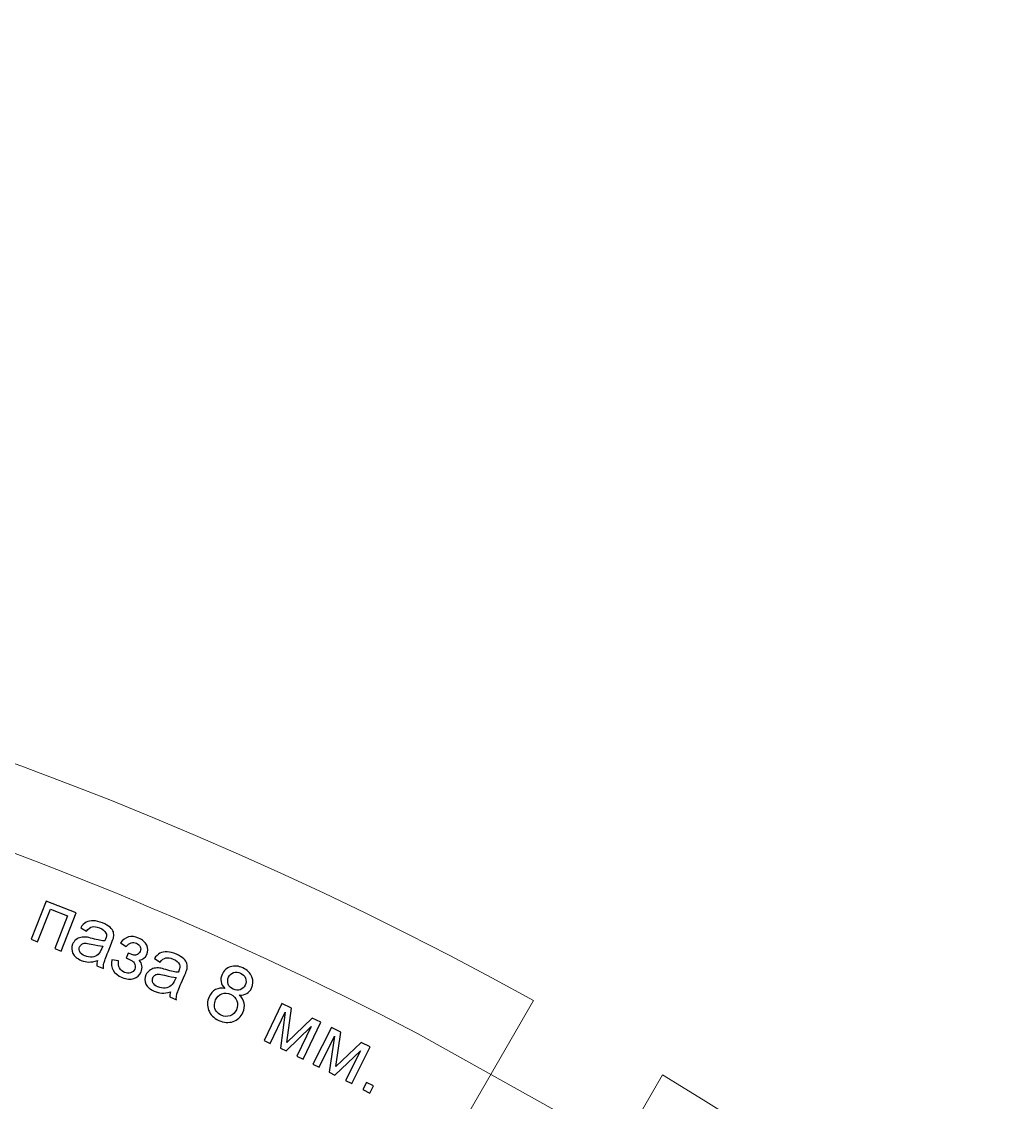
# Model space of a CAD drawing. Header units: millimetres. Extents: x -998 to 1016, y -1915 to 1914.
# Drawn here: x 332.8 to 436.8, y -306.4 to -190.5 of the extents above; entities that cross this region are included whole.
import ezdxf

# ---------------------------------------------------------------- set-up
doc = ezdxf.new("R2010")
doc.units = ezdxf.units.MM
doc.header["$MEASUREMENT"] = 0
doc.layers.add('layer 1', color=7, linetype='Continuous')

msp = doc.modelspace()

# ---------------------------------------------------------------- linework, layer by layer
at = {"layer": 'layer 1', "color": 2, "lineweight": 20}
msp.add_open_spline([(541.0289, -845.7791), (506.0139, -906.4269), (457.5044, -954.4159), (401.4943, -988.1859), (401.4943, -988.1859), (401.4943, -988.1859), (325.5827, -856.7031), (325.5827, -856.7031), (325.5827, -856.7031), (326.5393, -856.1508), (326.8671, -854.9277), (326.3148, -853.9711), (326.3148, -853.9711), (325.7625, -853.0144), (324.5393, -852.6867), (323.5827, -853.239), (323.5827, -853.239), (323.5827, -853.239), (323.5764, -853.2428), (323.5764, -853.2428), (323.5764, -853.2428), (323.5764, -853.2428), (309.7328, -861.2354), (309.7328, -861.2354), (309.7328, -861.2354), (309.7328, -861.2354), (309.7263, -861.239), (309.7263, -861.239), (309.7263, -861.239), (308.7697, -861.7913), (308.442, -863.0144), (308.9943, -863.9711), (308.9943, -863.9711), (309.5466, -864.9277), (310.7697, -865.2554), (311.7263, -864.7031), (311.7263, -864.7031), (311.7263, -864.7031), (387.6385, -996.1869), (387.6385, -996.1869), (387.6385, -996.1869), (269.0758, -1061.3496), (120.3368, -1064.7725), (-5.3812, -992.1892), (-5.3812, -992.1892), (-131.1347, -919.5854), (-202.5449, -789.009), (-205.3544, -653.7085), (-205.3544, -653.7085), (-205.3544, -653.7085), (-53.6041, -653.7085), (-53.6041, -653.7085), (-53.6041, -653.7085), (-53.6041, -654.8131), (-52.7087, -655.7085), (-51.6041, -655.7085), (-51.6041, -655.7085), (-50.4995, -655.7085), (-49.6041, -654.8131), (-49.6041, -653.7085), (-49.6041, -653.7085), (-49.6041, -653.7085), (-49.6042, -653.7011), (-49.6042, -653.7011), (-49.6042, -653.7011), (-49.6042, -653.7011), (-49.6042, -637.7159), (-49.6042, -637.7159), (-49.6042, -637.7159), (-49.6042, -637.7159), (-49.6041, -637.7085), (-49.6041, -637.7085), (-49.6041, -637.7085), (-49.6041, -636.6039), (-50.4995, -635.7085), (-51.6041, -635.7085), (-51.6041, -635.7085), (-52.7087, -635.7085), (-53.6041, -636.6039), (-53.6041, -637.7085), (-53.6041, -637.7085), (-53.6041, -637.7085), (-205.3504, -637.7085), (-205.3504, -637.7085), (-205.3504, -637.7085), (-204.0909, -572.3548), (-186.7861, -506.3915), (-151.7915, -445.779), (-151.7915, -445.779), (-42.6719, -256.7784), (197.391, -190.54), (387.64, -295.4566), (387.64, -295.4566), (387.64, -295.4566), (311.7265, -426.9426), (311.7265, -426.9426), (311.7265, -426.9426), (310.7699, -426.3903), (309.5467, -426.7181), (308.9944, -427.6747), (308.9944, -427.6747), (308.4421, -428.6314), (308.7699, -429.8544), (309.7265, -430.4067), (309.7265, -430.4067), (309.7265, -430.4067), (309.733, -430.4104), (309.733, -430.4104), (309.733, -430.4104), (309.733, -430.4104), (323.5766, -438.403), (323.5766, -438.403), (323.5766, -438.403), (323.5766, -438.403), (323.5829, -438.4067), (323.5829, -438.4067), (323.5829, -438.4067), (324.5396, -438.9591), (325.7626, -438.6313), (326.3149, -437.6747), (326.3149, -437.6747), (326.8672, -436.7181), (326.5395, -435.495), (325.5829, -434.9426), (325.5829, -434.9426), (325.5829, -434.9426), (401.4964, -303.4566), (401.4964, -303.4566), (401.4964, -303.4566), (587.4812, -415.7587), (650.1484, -656.7784), (541.0289, -845.7791)], degree=3, knots=[0, 0, 0, 0, 0.02941176, 0.02941176, 0.02941176, 0.02941176, 0.05882353, 0.05882353, 0.05882353, 0.05882353, 0.08823529, 0.08823529, 0.08823529, 0.08823529, 0.11764706, 0.11764706, 0.11764706, 0.11764706, 0.14705882, 0.14705882, 0.14705882, 0.14705882, 0.17647059, 0.17647059, 0.17647059, 0.17647059, 0.20588235, 0.20588235, 0.20588235, 0.20588235, 0.23529412, 0.23529412, 0.23529412, 0.23529412, 0.26470588, 0.26470588, 0.26470588, 0.26470588, 0.29411765, 0.29411765, 0.29411765, 0.29411765, 0.32352941, 0.32352941, 0.32352941, 0.32352941, 0.35294118, 0.35294118, 0.35294118, 0.35294118, 0.38235294, 0.38235294, 0.38235294, 0.38235294, 0.41176471, 0.41176471, 0.41176471, 0.41176471, 0.44117647, 0.44117647, 0.44117647, 0.44117647, 0.47058824, 0.47058824, 0.47058824, 0.47058824, 0.5, 0.5, 0.5, 0.5, 0.52941176, 0.52941176, 0.52941176, 0.52941176, 0.55882353, 0.55882353, 0.55882353, 0.55882353, 0.58823529, 0.58823529, 0.58823529, 0.58823529, 0.61764706, 0.61764706, 0.61764706, 0.61764706, 0.64705882, 0.64705882, 0.64705882, 0.64705882, 0.67647059, 0.67647059, 0.67647059, 0.67647059, 0.70588235, 0.70588235, 0.70588235, 0.70588235, 0.73529412, 0.73529412, 0.73529412, 0.73529412, 0.76470588, 0.76470588, 0.76470588, 0.76470588, 0.79411765, 0.79411765, 0.79411765, 0.79411765, 0.82352941, 0.82352941, 0.82352941, 0.82352941, 0.85294118, 0.85294118, 0.85294118, 0.85294118, 0.88235294, 0.88235294, 0.88235294, 0.88235294, 0.91176471, 0.91176471, 0.91176471, 0.91176471, 0.94117647, 0.94117647, 0.94117647, 0.94117647, 1, 1, 1, 1], dxfattribs=at)
at = {"layer": 'layer 1', "color": 250, "lineweight": 20}
msp.add_open_spline([(398.6881, -312.1391), (398.6881, -312.1391), (375.2033, -298.9976), (375.2033, -298.9976), (375.2033, -298.9976), (332.7998, -276.8805), (286.8235, -262.6925), (239.2336, -257.25), (239.2336, -257.25), (190.3815, -251.6633), (140.8007, -255.4058), (93.3137, -268.1412), (93.3137, -268.1412), (-7.1447, -295.0828), (-91.9851, -360.1912), (-143.9973, -450.279), (-143.9973, -450.279), (-170.3624, -495.9447), (-196.2282, -577.4173), (-192.2187, -635.9798), (-192.2187, -635.9798), (-191.8015, -642.074), (-191.8753, -650.2772), (-191.8737, -656.0236)], degree=3, knots=[0, 0, 0, 0, 0.14285714, 0.14285714, 0.14285714, 0.14285714, 0.28571429, 0.28571429, 0.28571429, 0.28571429, 0.42857143, 0.42857143, 0.42857143, 0.42857143, 0.57142857, 0.57142857, 0.57142857, 0.57142857, 0.71428571, 0.71428571, 0.71428571, 0.71428571, 1, 1, 1, 1], dxfattribs=at)
at = {"layer": 'layer 1', "color": 250}
for points, knots in [([(335.3974, -284.8222), (335.3974, -284.8222), (338.629, -286.0898), (338.629, -286.0898), (338.629, -286.0898), (338.629, -286.0898), (337.0245, -290.1805), (337.0245, -290.1805), (337.0245, -290.1805), (337.0245, -290.1805), (336.331, -289.9085), (336.331, -289.9085), (336.331, -289.9085), (336.331, -289.9085), (337.7098, -286.3931), (337.7098, -286.3931), (337.7098, -286.3931), (337.7098, -286.3931), (335.8654, -285.6697), (335.8654, -285.6697), (335.8654, -285.6697), (335.8654, -285.6697), (334.4866, -289.1851), (334.4866, -289.1851), (334.4866, -289.1851), (334.4866, -289.1851), (333.7929, -288.913), (333.7929, -288.913), (333.7929, -288.913), (333.7929, -288.913), (335.3974, -284.8222), (335.3974, -284.8222)], [0, 0, 0, 0, 0.11111111, 0.11111111, 0.11111111, 0.11111111, 0.22222222, 0.22222222, 0.22222222, 0.22222222, 0.33333333, 0.33333333, 0.33333333, 0.33333333, 0.44444444, 0.44444444, 0.44444444, 0.44444444, 0.55555556, 0.55555556, 0.55555556, 0.55555556, 0.66666667, 0.66666667, 0.66666667, 0.66666667, 0.77777778, 0.77777778, 0.77777778, 0.77777778, 1, 1, 1, 1]), ([(340.9164, -291.1843), (340.5715, -291.2986), (340.2623, -291.3514), (339.989, -291.3456), (339.989, -291.3456), (339.7157, -291.3398), (339.4441, -291.2813), (339.1721, -291.1709), (339.1721, -291.1709), (338.7249, -290.9894), (338.425, -290.7414), (338.2731, -290.4255), (338.2731, -290.4255), (338.1205, -290.1107), (338.1133, -289.7834), (338.2506, -289.4448), (338.2506, -289.4448), (338.3313, -289.246), (338.4508, -289.0828), (338.6079, -288.9547), (338.6079, -288.9547), (338.7662, -288.827), (338.9383, -288.7446), (339.1251, -288.7047), (339.1251, -288.7047), (339.3131, -288.6652), (339.5086, -288.6562), (339.7138, -288.68), (339.7138, -288.68), (339.8641, -288.6999), (340.0831, -288.7493), (340.3702, -288.8261), (340.3702, -288.8261), (340.9538, -288.9868), (341.3981, -289.0741), (341.698, -289.0893), (341.698, -289.0893), (341.7388, -288.9962), (341.7645, -288.9365), (341.7746, -288.9116), (341.7746, -288.9116), (341.8881, -288.6319), (341.9029, -288.4079), (341.8188, -288.2398), (341.8188, -288.2398), (341.7054, -288.0126), (341.4739, -287.8287), (341.1261, -287.6876), (341.1261, -287.6876), (340.8005, -287.5555), (340.5366, -287.5154), (340.3361, -287.5666), (340.3361, -287.5666), (340.1343, -287.6171), (339.9389, -287.7725), (339.7465, -288.0324), (339.7465, -288.0324), (339.7465, -288.0324), (339.1101, -287.6645), (339.1101, -287.6645), (339.1101, -287.6645), (339.2887, -287.4005), (339.4844, -287.2073), (339.6978, -287.0868), (339.6978, -287.0868), (339.9112, -286.9663), (340.1703, -286.913), (340.4763, -286.9245), (340.4763, -286.9245), (340.7805, -286.9368), (341.1101, -287.0141), (341.4605, -287.1563), (341.4605, -287.1563), (341.8083, -287.2974), (342.0756, -287.4531), (342.2605, -287.6241), (342.2605, -287.6241), (342.4441, -287.7945), (342.5636, -287.9618), (342.6152, -288.1274), (342.6152, -288.1274), (342.6667, -288.293), (342.675, -288.479), (342.6399, -288.6856), (342.6399, -288.6856), (342.6144, -288.8123), (342.5403, -289.0289), (342.4166, -289.3336), (342.4166, -289.3336), (342.4166, -289.3336), (342.0452, -290.2489), (342.0452, -290.2489), (342.0452, -290.2489), (341.7858, -290.8883), (341.6362, -291.2982), (341.5954, -291.4811), (341.5954, -291.4811), (341.5534, -291.6636), (341.5447, -291.8504), (341.5647, -292.0413), (341.5647, -292.0413), (341.5647, -292.0413), (340.8428, -291.7484), (340.8428, -291.7484), (340.8428, -291.7484), (340.8325, -291.5752), (340.857, -291.3871), (340.9164, -291.1843)], [0, 0, 0, 0, 0.03571429, 0.03571429, 0.03571429, 0.03571429, 0.07142857, 0.07142857, 0.07142857, 0.07142857, 0.10714286, 0.10714286, 0.10714286, 0.10714286, 0.14285714, 0.14285714, 0.14285714, 0.14285714, 0.17857143, 0.17857143, 0.17857143, 0.17857143, 0.21428571, 0.21428571, 0.21428571, 0.21428571, 0.25, 0.25, 0.25, 0.25, 0.28571429, 0.28571429, 0.28571429, 0.28571429, 0.32142857, 0.32142857, 0.32142857, 0.32142857, 0.35714286, 0.35714286, 0.35714286, 0.35714286, 0.39285714, 0.39285714, 0.39285714, 0.39285714, 0.42857143, 0.42857143, 0.42857143, 0.42857143, 0.46428571, 0.46428571, 0.46428571, 0.46428571, 0.5, 0.5, 0.5, 0.5, 0.53571429, 0.53571429, 0.53571429, 0.53571429, 0.57142857, 0.57142857, 0.57142857, 0.57142857, 0.60714286, 0.60714286, 0.60714286, 0.60714286, 0.64285714, 0.64285714, 0.64285714, 0.64285714, 0.67857143, 0.67857143, 0.67857143, 0.67857143, 0.71428571, 0.71428571, 0.71428571, 0.71428571, 0.75, 0.75, 0.75, 0.75, 0.78571429, 0.78571429, 0.78571429, 0.78571429, 0.82142857, 0.82142857, 0.82142857, 0.82142857, 0.85714286, 0.85714286, 0.85714286, 0.85714286, 0.89285714, 0.89285714, 0.89285714, 0.89285714, 0.92857143, 0.92857143, 0.92857143, 0.92857143, 1, 1, 1, 1]), ([(343.9806, -290.9224), (343.9806, -290.9224), (344.2065, -290.3836), (344.2065, -290.3836), (344.2065, -290.3836), (344.4965, -290.5022), (344.6992, -290.5734), (344.8115, -290.5976), (344.8115, -290.5976), (344.9256, -290.621), (345.051, -290.6031), (345.1872, -290.541), (345.1872, -290.541), (345.3235, -290.4787), (345.4233, -290.3721), (345.4871, -290.2199), (345.4871, -290.2199), (345.5641, -290.0365), (345.5652, -289.8625), (345.4873, -289.7013), (345.4873, -289.7013), (345.4101, -289.5388), (345.2743, -289.4176), (345.0778, -289.3352), (345.0778, -289.3352), (344.6913, -289.1731), (344.3257, -289.286), (343.9809, -289.6739), (343.9809, -289.6739), (343.9809, -289.6739), (343.3709, -289.2895), (343.3709, -289.2895), (343.3709, -289.2895), (343.8904, -288.6199), (344.5406, -288.4488), (345.3188, -288.7752), (345.3188, -288.7752), (345.7508, -288.9563), (346.04, -289.2153), (346.1871, -289.5541), (346.1871, -289.5541), (346.3343, -289.8928), (346.3388, -290.2252), (346.2018, -290.5518), (346.2018, -290.5518), (346.0637, -290.881), (345.7934, -291.0767), (345.3932, -291.1369), (345.3932, -291.1369), (345.5517, -291.3319), (345.6455, -291.535), (345.6774, -291.7472), (345.6774, -291.7472), (345.708, -291.9591), (345.6746, -292.1807), (345.5775, -292.4124), (345.5775, -292.4124), (345.4252, -292.7754), (345.1692, -293.0138), (344.81, -293.1294), (344.81, -293.1294), (344.4496, -293.2446), (344.0326, -293.2027), (343.5563, -293.003), (343.5563, -293.003), (342.6323, -292.6155), (342.2676, -291.982), (342.4633, -291.1032), (342.4633, -291.1032), (342.4633, -291.1032), (343.1702, -291.2344), (343.1702, -291.2344), (343.1702, -291.2344), (343.1207, -291.5167), (343.1551, -291.7667), (343.2752, -291.9839), (343.2752, -291.9839), (343.3953, -292.201), (343.5702, -292.357), (343.8017, -292.4541), (343.8017, -292.4541), (344.0334, -292.5513), (344.2533, -292.567), (344.462, -292.4999), (344.462, -292.4999), (344.6701, -292.4342), (344.8167, -292.2999), (344.9018, -292.0969), (344.9018, -292.0969), (344.9679, -291.9394), (344.9771, -291.7825), (344.9299, -291.625), (344.9299, -291.625), (344.8828, -291.4675), (344.8105, -291.3516), (344.7132, -291.2771), (344.7132, -291.2771), (344.6164, -291.2013), (344.4247, -291.1041), (344.1383, -290.984), (344.1383, -290.984), (344.1149, -290.9742), (344.0624, -290.9536), (343.9806, -290.9224)], [0, 0, 0, 0, 0.03703704, 0.03703704, 0.03703704, 0.03703704, 0.07407407, 0.07407407, 0.07407407, 0.07407407, 0.11111111, 0.11111111, 0.11111111, 0.11111111, 0.14814815, 0.14814815, 0.14814815, 0.14814815, 0.18518519, 0.18518519, 0.18518519, 0.18518519, 0.22222222, 0.22222222, 0.22222222, 0.22222222, 0.25925926, 0.25925926, 0.25925926, 0.25925926, 0.2962963, 0.2962963, 0.2962963, 0.2962963, 0.33333333, 0.33333333, 0.33333333, 0.33333333, 0.37037037, 0.37037037, 0.37037037, 0.37037037, 0.40740741, 0.40740741, 0.40740741, 0.40740741, 0.44444444, 0.44444444, 0.44444444, 0.44444444, 0.48148148, 0.48148148, 0.48148148, 0.48148148, 0.51851852, 0.51851852, 0.51851852, 0.51851852, 0.55555556, 0.55555556, 0.55555556, 0.55555556, 0.59259259, 0.59259259, 0.59259259, 0.59259259, 0.62962963, 0.62962963, 0.62962963, 0.62962963, 0.66666667, 0.66666667, 0.66666667, 0.66666667, 0.7037037, 0.7037037, 0.7037037, 0.7037037, 0.74074074, 0.74074074, 0.74074074, 0.74074074, 0.77777778, 0.77777778, 0.77777778, 0.77777778, 0.81481481, 0.81481481, 0.81481481, 0.81481481, 0.85185185, 0.85185185, 0.85185185, 0.85185185, 0.88888889, 0.88888889, 0.88888889, 0.88888889, 0.92592593, 0.92592593, 0.92592593, 0.92592593, 1, 1, 1, 1]), ([(341.4822, -289.6322), (341.1898, -289.6323), (340.7782, -289.5658), (340.2474, -289.4327), (340.2474, -289.4327), (339.946, -289.3575), (339.726, -289.3216), (339.5877, -289.3248), (339.5877, -289.3248), (339.4493, -289.3281), (339.3288, -289.366), (339.2255, -289.4367), (339.2255, -289.4367), (339.1216, -289.5088), (339.0449, -289.6041), (338.9961, -289.7244), (338.9961, -289.7244), (338.9224, -289.9061), (338.9296, -290.0872), (339.0201, -290.2656), (339.0201, -290.2656), (339.1107, -290.444), (339.2898, -290.5882), (339.5579, -290.697), (339.5579, -290.697), (339.8232, -290.8047), (340.0833, -290.8431), (340.3384, -290.8112), (340.3384, -290.8112), (340.5916, -290.7799), (340.8088, -290.6838), (340.9868, -290.523), (340.9868, -290.523), (341.1245, -290.3976), (341.2539, -290.1837), (341.3765, -289.8816), (341.3765, -289.8816), (341.3765, -289.8816), (341.4822, -289.6322), (341.4822, -289.6322)], [0, 0, 0, 0, 0.09090909, 0.09090909, 0.09090909, 0.09090909, 0.18181818, 0.18181818, 0.18181818, 0.18181818, 0.27272727, 0.27272727, 0.27272727, 0.27272727, 0.36363636, 0.36363636, 0.36363636, 0.36363636, 0.45454545, 0.45454545, 0.45454545, 0.45454545, 0.54545455, 0.54545455, 0.54545455, 0.54545455, 0.63636364, 0.63636364, 0.63636364, 0.63636364, 0.72727273, 0.72727273, 0.72727273, 0.72727273, 0.81818182, 0.81818182, 0.81818182, 0.81818182, 1, 1, 1, 1]), ([(348.7391, -294.529), (348.392, -294.6363), (348.0817, -294.6826), (347.8086, -294.6713), (347.8086, -294.6713), (347.5355, -294.6599), (347.2652, -294.5958), (346.9954, -294.4799), (346.9954, -294.4799), (346.552, -294.2893), (346.2573, -294.0351), (346.1119, -293.7162), (346.1119, -293.7162), (345.9658, -293.3984), (345.9653, -293.0709), (346.1096, -292.7352), (346.1096, -292.7352), (346.1943, -292.5382), (346.3171, -292.3774), (346.4768, -292.2525), (346.4768, -292.2525), (346.6377, -292.1282), (346.8114, -292.0492), (346.999, -292.0132), (346.999, -292.0132), (347.1878, -291.9776), (347.3835, -291.9726), (347.5881, -292.0006), (347.5881, -292.0006), (347.738, -292.0236), (347.9559, -292.0774), (348.2413, -292.1601), (348.2413, -292.1601), (348.8216, -292.3327), (349.2639, -292.4291), (349.5635, -292.4504), (349.5635, -292.4504), (349.6062, -292.3582), (349.6331, -292.299), (349.6437, -292.2744), (349.6437, -292.2744), (349.7629, -291.9971), (349.7823, -291.7734), (349.7017, -291.6036), (349.7017, -291.6036), (349.593, -291.3741), (349.3653, -291.1856), (349.0205, -291.0374), (349.0205, -291.0374), (348.6976, -290.8986), (348.4346, -290.8531), (348.2331, -290.9002), (348.2331, -290.9002), (348.0303, -290.9466), (347.8318, -291.0978), (347.6341, -291.3538), (347.6341, -291.3538), (347.6341, -291.3538), (347.0053, -290.9729), (347.0053, -290.9729), (347.0053, -290.9729), (347.1894, -290.7127), (347.389, -290.5235), (347.6048, -290.4074), (347.6048, -290.4074), (347.8206, -290.2913), (348.0807, -290.2433), (348.3865, -290.2611), (348.3865, -290.2611), (348.6903, -290.2796), (349.0182, -290.3636), (349.3657, -290.513), (349.3657, -290.513), (349.7105, -290.6612), (349.9745, -290.8223), (350.1559, -290.9971), (350.1559, -290.9971), (350.336, -291.1712), (350.452, -291.341), (350.5003, -291.5075), (350.5003, -291.5075), (350.5484, -291.6742), (350.5528, -291.8604), (350.5135, -292.0662), (350.5135, -292.0662), (350.4854, -292.1923), (350.4068, -292.4074), (350.277, -292.7095), (350.277, -292.7095), (350.277, -292.7095), (349.8869, -293.617), (349.8869, -293.617), (349.8869, -293.617), (349.6144, -294.2509), (349.4564, -294.6577), (349.4119, -294.8397), (349.4119, -294.8397), (349.3662, -295.0213), (349.3536, -295.2079), (349.3697, -295.3991), (349.3697, -295.3991), (349.3697, -295.3991), (348.654, -295.0914), (348.654, -295.0914), (348.654, -295.0914), (348.6472, -294.9181), (348.6756, -294.7305), (348.7391, -294.529)], [0, 0, 0, 0, 0.03571429, 0.03571429, 0.03571429, 0.03571429, 0.07142857, 0.07142857, 0.07142857, 0.07142857, 0.10714286, 0.10714286, 0.10714286, 0.10714286, 0.14285714, 0.14285714, 0.14285714, 0.14285714, 0.17857143, 0.17857143, 0.17857143, 0.17857143, 0.21428571, 0.21428571, 0.21428571, 0.21428571, 0.25, 0.25, 0.25, 0.25, 0.28571429, 0.28571429, 0.28571429, 0.28571429, 0.32142857, 0.32142857, 0.32142857, 0.32142857, 0.35714286, 0.35714286, 0.35714286, 0.35714286, 0.39285714, 0.39285714, 0.39285714, 0.39285714, 0.42857143, 0.42857143, 0.42857143, 0.42857143, 0.46428571, 0.46428571, 0.46428571, 0.46428571, 0.5, 0.5, 0.5, 0.5, 0.53571429, 0.53571429, 0.53571429, 0.53571429, 0.57142857, 0.57142857, 0.57142857, 0.57142857, 0.60714286, 0.60714286, 0.60714286, 0.60714286, 0.64285714, 0.64285714, 0.64285714, 0.64285714, 0.67857143, 0.67857143, 0.67857143, 0.67857143, 0.71428571, 0.71428571, 0.71428571, 0.71428571, 0.75, 0.75, 0.75, 0.75, 0.78571429, 0.78571429, 0.78571429, 0.78571429, 0.82142857, 0.82142857, 0.82142857, 0.82142857, 0.85714286, 0.85714286, 0.85714286, 0.85714286, 0.89285714, 0.89285714, 0.89285714, 0.89285714, 0.92857143, 0.92857143, 0.92857143, 0.92857143, 1, 1, 1, 1]), ([(354.5734, -294.1737), (354.3401, -293.9417), (354.2005, -293.6986), (354.1521, -293.4464), (354.1521, -293.4464), (354.1057, -293.1934), (354.1429, -292.934), (354.2652, -292.6688), (354.2652, -292.6688), (354.4502, -292.2677), (354.7485, -291.9981), (355.1614, -291.8575), (355.1614, -291.8575), (355.5756, -291.7175), (356.0207, -291.7565), (356.4987, -291.9769), (356.4987, -291.9769), (356.9779, -292.1979), (357.3005, -292.5161), (357.4638, -292.9301), (357.4638, -292.9301), (357.6271, -293.3442), (357.6167, -293.7511), (357.4317, -294.1522), (357.4317, -294.1522), (357.3141, -294.4072), (357.1446, -294.5995), (356.9245, -294.7264), (356.9245, -294.7264), (356.7038, -294.8546), (356.434, -294.9073), (356.1138, -294.884), (356.1138, -294.884), (356.3999, -295.1496), (356.5734, -295.444), (356.6356, -295.771), (356.6356, -295.771), (356.6982, -296.0968), (356.6519, -296.4297), (356.4948, -296.7705), (356.4948, -296.7705), (356.2779, -297.2408), (355.9292, -297.5587), (355.4496, -297.7259), (355.4496, -297.7259), (354.9687, -297.8927), (354.4579, -297.8513), (353.9158, -297.6014), (353.9158, -297.6014), (353.3738, -297.3514), (353.0107, -296.9897), (352.8259, -296.5145), (352.8259, -296.5145), (352.6423, -296.0398), (352.6606, -295.5619), (352.8822, -295.0814), (352.8822, -295.0814), (353.0471, -294.7238), (353.2763, -294.4659), (353.5694, -294.3089), (353.5694, -294.3089), (353.8631, -294.1507), (354.1975, -294.106), (354.5734, -294.1737)], [0, 0, 0, 0, 0.05882353, 0.05882353, 0.05882353, 0.05882353, 0.11764706, 0.11764706, 0.11764706, 0.11764706, 0.17647059, 0.17647059, 0.17647059, 0.17647059, 0.23529412, 0.23529412, 0.23529412, 0.23529412, 0.29411765, 0.29411765, 0.29411765, 0.29411765, 0.35294118, 0.35294118, 0.35294118, 0.35294118, 0.41176471, 0.41176471, 0.41176471, 0.41176471, 0.47058824, 0.47058824, 0.47058824, 0.47058824, 0.52941176, 0.52941176, 0.52941176, 0.52941176, 0.58823529, 0.58823529, 0.58823529, 0.58823529, 0.64705882, 0.64705882, 0.64705882, 0.64705882, 0.70588235, 0.70588235, 0.70588235, 0.70588235, 0.76470588, 0.76470588, 0.76470588, 0.76470588, 0.82352941, 0.82352941, 0.82352941, 0.82352941, 0.88235294, 0.88235294, 0.88235294, 0.88235294, 1, 1, 1, 1]), ([(349.3366, -292.9888), (349.0443, -292.9829), (348.6341, -292.908), (348.1062, -292.764), (348.1062, -292.764), (347.8063, -292.6827), (347.5872, -292.6423), (347.4488, -292.6427), (347.4488, -292.6427), (347.3103, -292.6431), (347.1891, -292.6785), (347.0844, -292.7472), (347.0844, -292.7472), (346.979, -292.817), (346.9004, -292.9108), (346.8492, -293.0301), (346.8492, -293.0301), (346.7717, -293.2102), (346.7752, -293.3914), (346.862, -293.5717), (346.862, -293.5717), (346.9489, -293.7518), (347.1251, -293.8997), (347.3908, -294.0139), (347.3908, -294.0139), (347.654, -294.127), (347.9131, -294.1708), (348.1689, -294.1442), (348.1689, -294.1442), (348.4227, -294.1181), (348.6418, -294.0264), (348.8231, -293.8693), (348.8231, -293.8693), (348.9633, -293.7468), (349.097, -293.5355), (349.2258, -293.236), (349.2258, -293.236), (349.2258, -293.236), (349.3366, -292.9888), (349.3366, -292.9888)], [0, 0, 0, 0, 0.09090909, 0.09090909, 0.09090909, 0.09090909, 0.18181818, 0.18181818, 0.18181818, 0.18181818, 0.27272727, 0.27272727, 0.27272727, 0.27272727, 0.36363636, 0.36363636, 0.36363636, 0.36363636, 0.45454545, 0.45454545, 0.45454545, 0.45454545, 0.54545455, 0.54545455, 0.54545455, 0.54545455, 0.63636364, 0.63636364, 0.63636364, 0.63636364, 0.72727273, 0.72727273, 0.72727273, 0.72727273, 0.81818182, 0.81818182, 0.81818182, 0.81818182, 1, 1, 1, 1]), ([(354.9684, -292.9634), (354.8479, -293.2249), (354.833, -293.476), (354.9221, -293.7175), (354.9221, -293.7175), (355.0125, -293.9597), (355.1919, -294.1435), (355.4623, -294.2681), (355.4623, -294.2681), (355.725, -294.3893), (355.9755, -294.4053), (356.2165, -294.3175), (356.2165, -294.3175), (356.4574, -294.2297), (356.6322, -294.0663), (356.7421, -293.828), (356.7421, -293.828), (356.8567, -293.5794), (356.8685, -293.3315), (356.7761, -293.0838), (356.7761, -293.0838), (356.6849, -292.8367), (356.51, -292.6534), (356.2523, -292.5346), (356.2523, -292.5346), (355.9922, -292.4146), (355.7398, -292.3993), (355.4945, -292.4866), (355.4945, -292.4866), (355.2503, -292.5744), (355.0748, -292.7328), (354.9684, -292.9634)], [0, 0, 0, 0, 0.11111111, 0.11111111, 0.11111111, 0.11111111, 0.22222222, 0.22222222, 0.22222222, 0.22222222, 0.33333333, 0.33333333, 0.33333333, 0.33333333, 0.44444444, 0.44444444, 0.44444444, 0.44444444, 0.55555556, 0.55555556, 0.55555556, 0.55555556, 0.66666667, 0.66666667, 0.66666667, 0.66666667, 0.77777778, 0.77777778, 0.77777778, 0.77777778, 1, 1, 1, 1]), ([(353.5718, -295.4055), (353.4826, -295.599), (353.4418, -295.8055), (353.4482, -296.0276), (353.4482, -296.0276), (353.4552, -296.2483), (353.5266, -296.4507), (353.663, -296.6332), (353.663, -296.6332), (353.7982, -296.8153), (353.9699, -296.9551), (354.1763, -297.0502), (354.1763, -297.0502), (354.5017, -297.2003), (354.8161, -297.2194), (355.1207, -297.1081), (355.1207, -297.1081), (355.4253, -296.9968), (355.6508, -296.7807), (355.7986, -296.4603), (355.7986, -296.4603), (355.9486, -296.1349), (355.9651, -295.8162), (355.8493, -295.5048), (355.8493, -295.5048), (355.732, -295.1928), (355.5094, -294.9612), (355.1827, -294.8105), (355.1827, -294.8105), (354.8623, -294.6628), (354.5511, -294.6467), (354.2466, -294.7611), (354.2466, -294.7611), (353.9421, -294.8755), (353.7172, -295.0903), (353.5718, -295.4055)], [0, 0, 0, 0, 0.1, 0.1, 0.1, 0.1, 0.2, 0.2, 0.2, 0.2, 0.3, 0.3, 0.3, 0.3, 0.4, 0.4, 0.4, 0.4, 0.5, 0.5, 0.5, 0.5, 0.6, 0.6, 0.6, 0.6, 0.7, 0.7, 0.7, 0.7, 0.8, 0.8, 0.8, 0.8, 1, 1, 1, 1]), ([(360.6739, -295.7897), (360.6739, -295.7897), (361.7062, -296.2869), (361.7062, -296.2869), (361.7062, -296.2869), (361.7062, -296.2869), (361.2264, -299.959), (361.2264, -299.959), (361.2264, -299.959), (361.2264, -299.959), (363.9106, -297.3488), (363.9106, -297.3488), (363.9106, -297.3488), (363.9106, -297.3488), (364.8692, -297.8105), (364.8692, -297.8105), (364.8692, -297.8105), (364.8692, -297.8105), (362.9623, -301.7694), (362.9623, -301.7694), (362.9623, -301.7694), (362.9623, -301.7694), (362.291, -301.446), (362.291, -301.446), (362.291, -301.446), (362.291, -301.446), (363.8262, -298.2588), (363.8262, -298.2588), (363.8262, -298.2588), (363.8262, -298.2588), (361.1252, -300.8845), (361.1252, -300.8845), (361.1252, -300.8845), (361.1252, -300.8845), (360.5252, -300.5955), (360.5252, -300.5955), (360.5252, -300.5955), (360.5252, -300.5955), (361.0316, -296.7248), (361.0316, -296.7248), (361.0316, -296.7248), (361.0316, -296.7248), (359.4229, -300.0645), (359.4229, -300.0645), (359.4229, -300.0645), (359.4229, -300.0645), (358.7669, -299.7485), (358.7669, -299.7485), (358.7669, -299.7485), (358.7669, -299.7485), (360.6739, -295.7897), (360.6739, -295.7897)], [0, 0, 0, 0, 0.07142857, 0.07142857, 0.07142857, 0.07142857, 0.14285714, 0.14285714, 0.14285714, 0.14285714, 0.21428571, 0.21428571, 0.21428571, 0.21428571, 0.28571429, 0.28571429, 0.28571429, 0.28571429, 0.35714286, 0.35714286, 0.35714286, 0.35714286, 0.42857143, 0.42857143, 0.42857143, 0.42857143, 0.5, 0.5, 0.5, 0.5, 0.57142857, 0.57142857, 0.57142857, 0.57142857, 0.64285714, 0.64285714, 0.64285714, 0.64285714, 0.71428571, 0.71428571, 0.71428571, 0.71428571, 0.78571429, 0.78571429, 0.78571429, 0.78571429, 0.85714286, 0.85714286, 0.85714286, 0.85714286, 1, 1, 1, 1]), ([(365.986, -298.3573), (365.986, -298.3573), (367.0092, -298.873), (367.0092, -298.873), (367.0092, -298.873), (367.0092, -298.873), (366.4633, -302.5359), (366.4633, -302.5359), (366.4633, -302.5359), (366.4633, -302.5359), (369.1941, -299.9745), (369.1941, -299.9745), (369.1941, -299.9745), (369.1941, -299.9745), (370.1442, -300.4535), (370.1442, -300.4535), (370.1442, -300.4535), (370.1442, -300.4535), (368.1662, -304.3773), (368.1662, -304.3773), (368.1662, -304.3773), (368.1662, -304.3773), (367.5008, -304.0419), (367.5008, -304.0419), (367.5008, -304.0419), (367.5008, -304.0419), (369.0933, -300.8829), (369.0933, -300.8829), (369.0933, -300.8829), (369.0933, -300.8829), (366.3454, -303.4594), (366.3454, -303.4594), (366.3454, -303.4594), (366.3454, -303.4594), (365.7506, -303.1596), (365.7506, -303.1596), (365.7506, -303.1596), (365.7506, -303.1596), (366.3268, -299.2987), (366.3268, -299.2987), (366.3268, -299.2987), (366.3268, -299.2987), (364.6581, -302.6088), (364.6581, -302.6088), (364.6581, -302.6088), (364.6581, -302.6088), (364.008, -302.2811), (364.008, -302.2811), (364.008, -302.2811), (364.008, -302.2811), (365.986, -298.3573), (365.986, -298.3573)], [0, 0, 0, 0, 0.07142857, 0.07142857, 0.07142857, 0.07142857, 0.14285714, 0.14285714, 0.14285714, 0.14285714, 0.21428571, 0.21428571, 0.21428571, 0.21428571, 0.28571429, 0.28571429, 0.28571429, 0.28571429, 0.35714286, 0.35714286, 0.35714286, 0.35714286, 0.42857143, 0.42857143, 0.42857143, 0.42857143, 0.5, 0.5, 0.5, 0.5, 0.57142857, 0.57142857, 0.57142857, 0.57142857, 0.64285714, 0.64285714, 0.64285714, 0.64285714, 0.71428571, 0.71428571, 0.71428571, 0.71428571, 0.78571429, 0.78571429, 0.78571429, 0.78571429, 0.85714286, 0.85714286, 0.85714286, 0.85714286, 1, 1, 1, 1]), ([(369.3642, -305.0006), (369.3642, -305.0006), (369.7518, -304.2478), (369.7518, -304.2478), (369.7518, -304.2478), (369.7518, -304.2478), (370.5045, -304.6353), (370.5045, -304.6353), (370.5045, -304.6353), (370.5045, -304.6353), (370.1169, -305.3881), (370.1169, -305.3881), (370.1169, -305.3881), (370.1169, -305.3881), (369.3642, -305.0006), (369.3642, -305.0006)], [0, 0, 0, 0, 0.2, 0.2, 0.2, 0.2, 0.4, 0.4, 0.4, 0.4, 0.6, 0.6, 0.6, 0.6, 1, 1, 1, 1])]:
    msp.add_open_spline(points, degree=3, knots=knots, dxfattribs=at)

doc.saveas('drawing.dxf')
